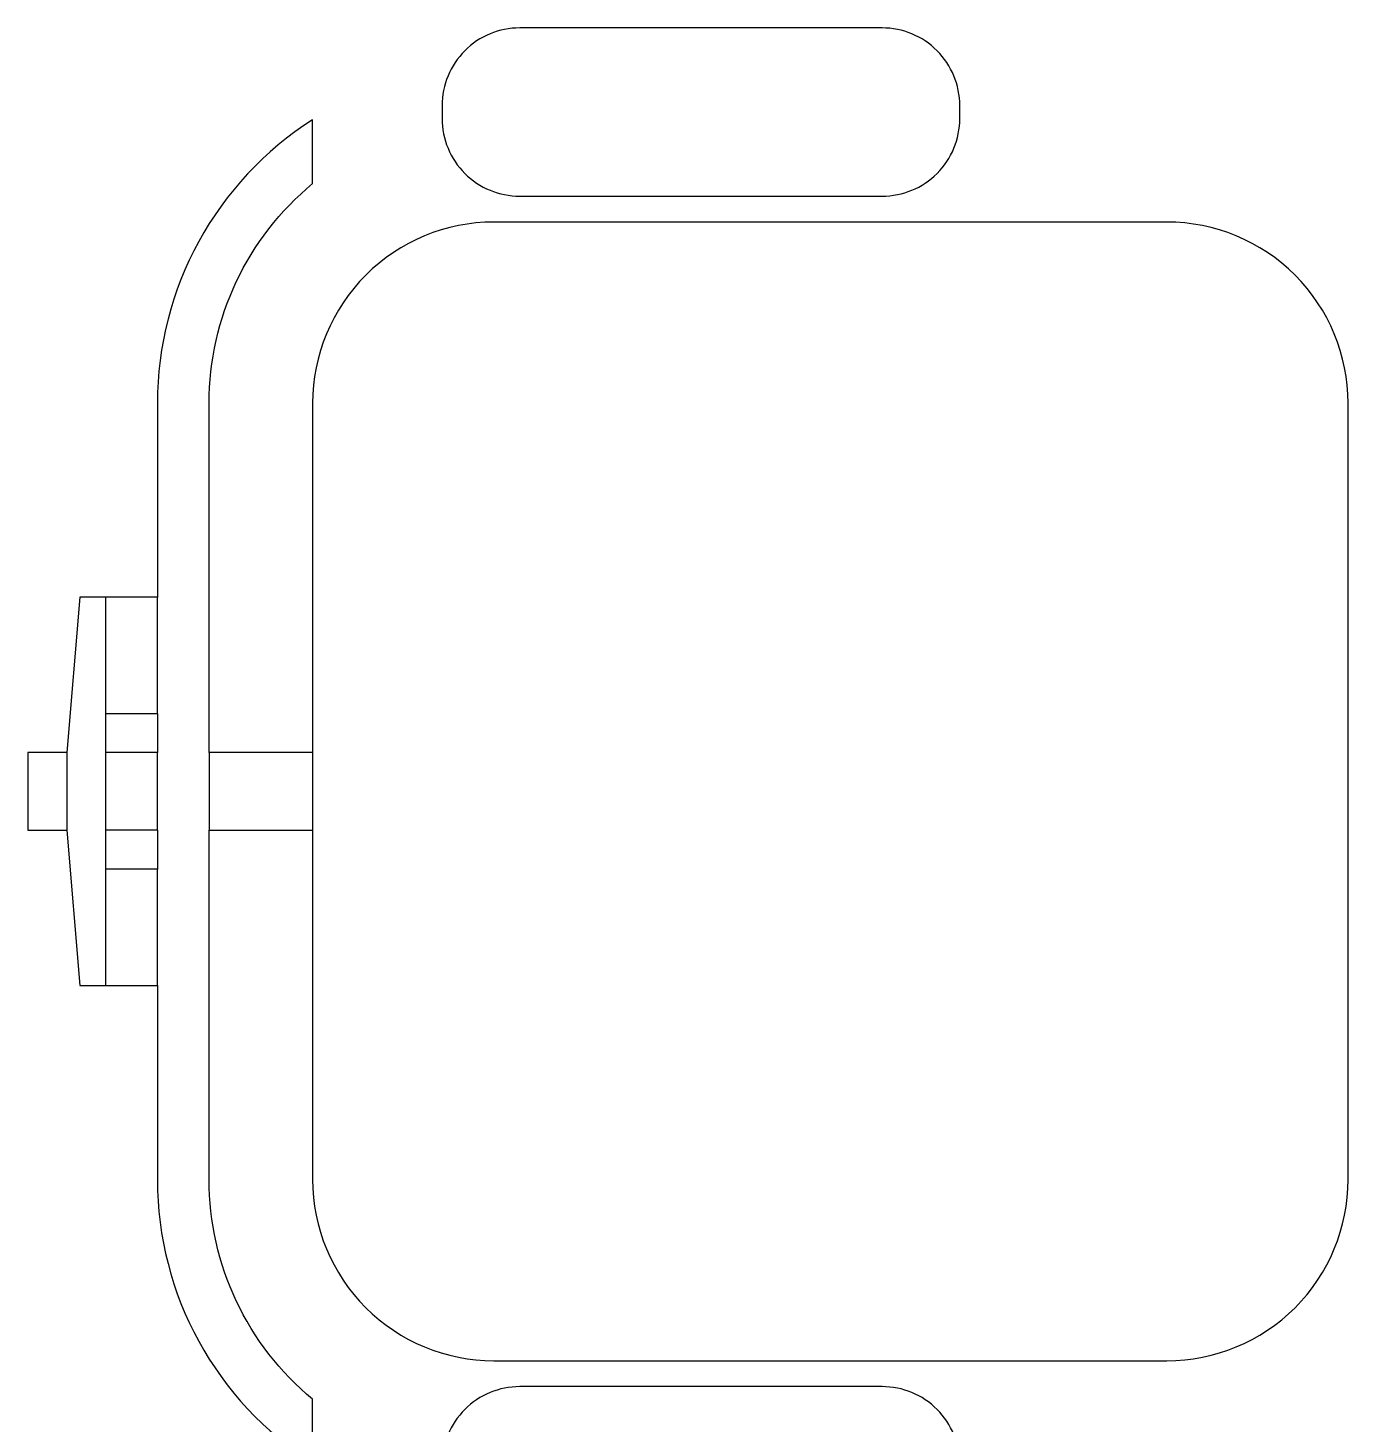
# Model space of a CAD drawing. Header units: millimetres. Extents: x 154.1 to 235.2, y 94.9 to 137.4.
# Drawn here: x 203.934 to 204.444, y 115.621 to 116.16 of the extents above; entities that cross this region are included whole.
import ezdxf

# ---------------------------------------------------------------- set-up
doc = ezdxf.new("R2010")
doc.units = ezdxf.units.MM
doc.header["$LTSCALE"] = 0.05
doc.layers.add('MOBIL', color=7, linetype='Continuous')
doc.layers.add('MOBIL-I', color=251, linetype='Continuous')

# ---------------------------------------------------------------- blocks, each defined once
blk = doc.blocks.new('Cad_secr')
at = {"layer": 'MOBIL'}
for p, q in [((-0.03, -0.05), (-0.03, -0.03)), ((-0.015, -0.05), (-0.015, -0.03)), ((0.015, -0.05), (0.015, -0.03)), ((0.03, -0.03), (0.015, -0.03)), ((0.03, -0.05), (0.03, -0.03)), ((-0.015, -0.05), (-0.03, -0.05)), ((0.03, -0.05), (0.015, -0.05))]:
    blk.add_line(p, q, dxfattribs=at)
for points in [[(-0.015, -0.11), (-0.15, -0.11, 0.414214), (-0.22, -0.18), (-0.22, -0.44, 0.414214), (-0.15, -0.51), (0.15, -0.51, 0.414214), (0.22, -0.44), (0.22, -0.18, 0.414214), (0.15, -0.11), (0.015, -0.11), (0.015, -0.07), (0.15, -0.07, -0.223888), (0.23485, -0.11), (0.25954, -0.11, 0.255924), (0.15, -0.05), (0.075, -0.05), (0.075, -0.02), (0.015, -0.015), (0.015, 0), (-0.015, 0), (-0.015, -0.015), (-0.075, -0.02), (-0.075, -0.05), (-0.15, -0.05, 0.255924), (-0.25954, -0.11), (-0.23485, -0.11, -0.223888), (-0.15, -0.07), (-0.015, -0.07)], [(-0.26, -0.16), (-0.265, -0.16, 0.414214), (-0.295, -0.19), (-0.295, -0.33, 0.414214), (-0.265, -0.36), (-0.26, -0.36, 0.414214), (-0.23, -0.33), (-0.23, -0.19, 0.414214)], [(0.23, -0.19), (0.23, -0.33, 0.414214), (0.26, -0.36), (0.265, -0.36, 0.414214), (0.295, -0.33), (0.295, -0.19, 0.414214), (0.265, -0.16), (0.26, -0.16, 0.414214)]]:
    blk.add_lwpolyline(points, format="xyb", close=True, dxfattribs=at)
blk.add_lwpolyline([(-0.015, -0.03), (-0.03, -0.03)], dxfattribs=at)
at = {"layer": 'MOBIL-I'}
blk.add_line((0.015, -0.015), (-0.015, -0.015), dxfattribs=at)
for points in [[(-0.03, -0.03), (-0.075, -0.03)], [(0.015, -0.03), (-0.015, -0.03)], [(0.075, -0.03), (0.03, -0.03)]]:
    blk.add_lwpolyline(points, dxfattribs=at)
for points in [[(-0.075, -0.05), (-0.03, -0.05, -0.255924)], [(-0.015, -0.05), (0.015, -0.05, -0.255924)], [(0.03, -0.05), (0.075, -0.05, -0.255924)], [(0.015, -0.07), (-0.015, -0.07, 0.223888)], [(0.015, -0.11), (-0.015, -0.11, 0.414214)]]:
    blk.add_lwpolyline(points, format="xyb", dxfattribs=at)

msp = doc.modelspace()

# ---------------------------------------------------------------- block references
at = {"rotation": 89.99999999999999}
msp.add_blockref('Cad_secr', (203.93372, 115.86522), dxfattribs=at)

doc.saveas('drawing.dxf')
